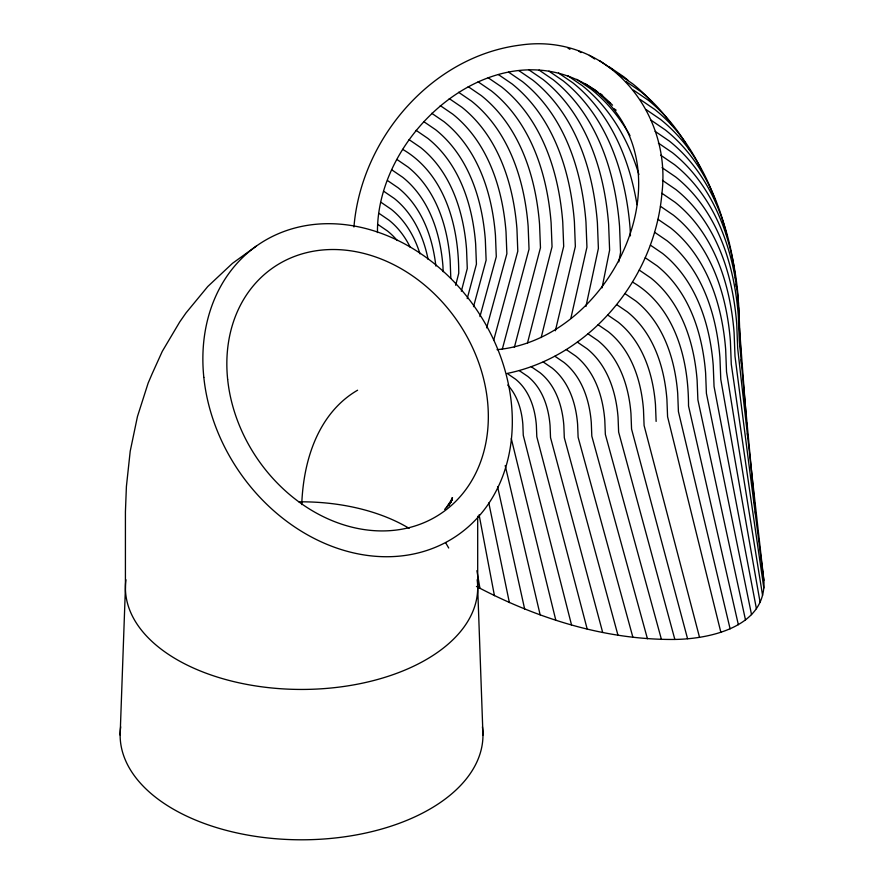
<?xml version="1.0" encoding="UTF-8"?>
<svg xmlns="http://www.w3.org/2000/svg" width="884" height="884" viewBox="0 0 884 884"><rect width="100%" height="100%" fill="white"/><g stroke="black" fill="none" stroke-linecap="round" stroke-linejoin="round"><path stroke-width="1.33" d="M476.454 586.435C537.328 618.59 605.507 640.115 674.846 639.441C710.57 638.966 766.649 626.48 763.864 580.324L735.002 356.274L734.096 332.649A362.385 209.221 -60 0 0 675.111 202.292L661.928 193.287C671.928 111.229 606.435 32.752 520.853 45.018C431.447 56.068 361.103 138.921 353.943 227M120.136 735.057L125.418 587.75L125.418 511.88L126.401 486.531L130.213 451.194L137.451 416.552L148.136 383.115L152.17 373.7L162.269 351.379L179.783 321.853L186.027 312.903L207.784 286.504L232.514 263.31L256.283 246.139M377.468 232.569C376.385 129.285 502.101 22.641 597.672 91.892M587.175 629.01L536.809 436.773L536.367 425.359A128.534 74.212 -60 0 0 515.449 379.114L507.14 373.446C590.976 356.307 654.978 277.454 661.928 193.287M618.8 261.885L620.568 252.404L619.562 226.415A407.734 235.409 -60 0 0 553.207 79.748L539.074 70.09M602.037 287.875L609.617 250.15L608.623 224.414A402.861 232.591 -60 0 0 543.063 79.494L529.03 69.913M585.948 306.483L598.391 248.415L597.407 222.967A397.17 229.31 -60 0 0 532.765 80.101L518.853 70.598M451.691 500.609L452.254 497.957L451.039 501.913M570.832 318.439L586.943 247.2L585.97 222.094A390.695 225.564 -60 0 0 522.389 81.56L508.609 72.156M555.373 330.793L575.351 246.525L574.401 221.796A383.479 221.398 -60 0 0 511.991 83.858L498.366 74.554M541.196 337.566L563.694 246.393L562.754 222.072A375.567 216.834 -60 0 0 501.637 86.975L488.178 77.781M455.68 285.289L458.741 273.267A270.615 156.247 -60 0 0 402.684 149.385M527.527 342.893L552.047 246.791L551.119 222.923A367.004 211.895 -60 0 0 491.393 90.908L478.111 81.836M461.349 291.212L467.282 268.493L466.531 249.045A282.261 162.965 -60 0 0 420.596 147.517L409.082 139.65M514.355 347.401L540.467 247.741L539.56 224.348A357.854 206.613 -60 0 0 481.316 95.616L468.222 86.676M467.216 298.615L476.432 264.128L475.658 244.083A293.842 169.651 -60 0 0 427.834 138.379L416.077 130.346M502.3 349.202L529.03 249.211L528.146 226.326A348.163 201.011 -60 0 0 471.481 101.085L458.586 92.279M473.526 306.671L486.123 260.194L485.316 239.553A305.267 176.248 -60 0 0 435.646 129.738L423.646 121.55M493.692 340.207L517.803 251.211L516.941 228.857A337.997 195.143 -60 0 0 461.934 107.273L449.249 98.61M479.946 316.594L496.289 256.714L495.46 235.487A316.483 182.723 -60 0 0 443.956 121.638L431.724 113.285M486.642 327.865L506.875 253.719L506.024 231.906A327.411 189.032 -60 0 0 452.741 114.135L440.276 105.627M450.973 502.333L452.486 497.648L449.083 505.593M450.707 502.002L452.332 498.399L446.475 507.582M447.337 506.521L450.752 502.3L444.641 509.438M497.018 349.677C612.148 338.859 693.752 168.104 593.252 88.875M608.899 66.643L623.828 76.831A445.713 257.332 -60 0 1 627.938 80.234M599.407 60.543L613.286 70.013M617.772 73.626L632.657 83.803A444.088 256.393 -60 0 1 652.083 102.279M589.363 55.361L594.689 58.996M625.96 81.461L640.801 91.593A441.403 254.846 -60 0 1 672.006 125.031M578.799 51.128L580.932 52.587M633.419 90.08L648.182 100.157A437.657 252.68 -60 0 1 686.304 144.379M567.804 47.891L569.926 49.338M640.115 99.45L654.768 109.45A432.884 249.929 -60 0 1 700.758 168.524M645.983 109.494L660.525 119.417A427.105 246.592 -60 0 1 716.139 202.79M651.011 120.158L665.409 129.992A420.375 242.702 -60 0 1 726.736 235.078M599.882 93.406L602.092 94.919M585.23 83.726L598.501 92.776M655.143 131.373L669.387 141.097A412.706 238.282 -60 0 1 734.074 267.642M600.744 94.787L602.954 96.29M576.744 79.35L591.098 89.151A418.574 241.663 -60 0 1 629.994 135.617M607.673 101.406L609.872 102.898M567.815 75.77L582.147 85.56A417.204 240.879 -60 0 1 638.911 174.557M613.971 108.688L616.159 110.18M558.533 73.029L572.821 82.787A414.939 239.564 -60 0 1 636.999 204.668M658.381 143.086L672.437 152.689A404.176 233.354 -60 0 1 738.217 298.074L738.427 303.499M548.931 71.129L563.152 80.842A411.767 237.741 -60 0 1 630.159 228.967L630.425 235.862M660.691 155.197L674.547 164.667A394.817 227.95 -60 0 1 738.803 306.693L739.786 332.008L746.273 418.287M662.05 167.662L675.707 176.988A384.684 222.094 -60 0 1 738.306 315.367L739.267 340.152L754.185 499.349M662.459 180.38L675.895 189.552A373.855 215.851 -60 0 1 736.737 324.03L737.676 348.263L763.864 580.324M660.436 206.292L673.376 215.132A350.351 202.281 -60 0 1 730.394 341.158L731.278 364.153L763.842 588.059M658.005 219.32L670.691 227.984A337.832 195.044 -60 0 1 725.665 349.5L726.526 371.855L762.583 595.407M654.657 232.304L667.066 240.768A324.892 187.574 -60 0 1 719.941 357.644L720.769 379.313L760.107 602.313M650.392 245.133L662.525 253.421A311.621 179.916 -60 0 1 713.244 365.523L714.051 386.496L756.417 608.733M645.254 257.763L657.11 265.852A298.096 172.104 -60 0 1 705.62 373.081L706.404 393.358L751.533 614.634M639.276 270.095L650.845 277.985A284.405 164.203 -60 0 1 697.122 380.286L697.885 399.844L745.499 619.971M624.922 293.565L635.916 301.068A256.835 148.291 -60 0 1 677.708 393.457L678.415 411.579L730.118 628.856M616.634 304.571L627.342 311.875A243.144 140.379 -60 0 1 666.912 399.336L667.586 416.74L720.869 632.336M396.949 159.485L407.988 167.021A258.979 149.518 -60 0 1 450.133 260.183L450.829 278.405M607.684 314.991L618.115 322.108A229.619 132.567 -60 0 1 655.475 404.706L656.127 421.403M391.888 169.905L402.684 177.275A247.398 142.843 -60 0 1 442.95 266.272L443.16 271.697M387.546 180.568L398.109 187.784A235.973 136.235 -60 0 1 435.867 266.062M598.114 324.759L608.269 331.688A216.348 124.909 -60 0 1 643.475 409.513L644.093 425.513L699.52 637.287M383.954 191.419L394.275 198.469A224.757 129.76 -60 0 1 428.088 259.321M587.993 333.832L597.871 340.572A203.408 117.439 -60 0 1 630.977 413.745L631.563 429.072L687.564 638.712M381.114 202.381L391.214 209.276A213.829 123.451 -60 0 1 419.977 253.852M577.374 342.13L586.998 348.694A190.889 110.213 -60 0 1 618.06 417.358L618.623 432.033L674.846 639.441M379.07 213.398L388.938 220.138A203.243 117.34 -60 0 1 410.253 247.299M566.335 349.622L575.694 356.02A178.855 103.262 -60 0 1 604.8 420.353L605.352 434.398L661.442 639.452M377.811 224.392L387.468 230.989A193.077 111.472 -60 0 1 397.225 240.536M554.931 356.252L564.058 362.484A167.385 96.643 -60 0 1 591.297 422.696L591.816 436.143L647.431 638.756M543.229 361.976L552.135 368.064A156.556 90.389 -60 0 1 577.617 424.375L578.114 437.26L632.911 637.353M531.317 366.772L540.014 372.705A146.424 84.544 -60 0 1 563.837 425.381L564.312 437.735L617.971 635.253M519.262 370.606L527.759 376.407A137.064 79.14 -60 0 1 550.069 425.712L550.522 437.58L602.689 632.469M445.757 542.898L448.707 548.014M761.621 568.644L762.66 572.235M571.517 624.9L523.273 435.337L522.842 424.32A120.865 69.781 -60 0 0 507.714 385.048M511.284 438.619L555.804 620.181M505.206 465.581L540.157 614.866M738.35 624.723L688.525 405.933A270.615 156.247 -60 0 0 632.48 282.051M497.559 486.543L524.643 608.988M488.808 502.941L509.372 602.579M479.095 514.819L494.443 595.694M476.907 570.677L479.946 588.368M754.439 502.09L754.958 507.582M755.345 511.703L755.599 514.444M746.582 422.386L747.002 427.867M747.411 433.348L747.72 437.458M739.444 327.997L740.14 340.362M740.372 344.484L740.759 351.357M741.223 359.589L741.455 363.711M738.582 307.577L739.212 323.876M482.973 735.057L477.692 587.75L477.692 516.311M477.15 579.771A176.137 101.693 0 0 1 301.554 689.443A176.137 101.693 0 0 1 125.959 579.771M482.41 726.836A181.419 104.743 0 0 1 301.554 839.8A181.419 104.743 0 0 1 120.688 726.836M298.958 501.836A148.843 85.936 0 0 1 409.137 528.367M301.731 504.565A270.615 156.247 60 0 1 357.6 390.209M734.46 270.327A412.706 238.282 -60 0 1 734.825 273.023M735.333 277.112A412.706 238.282 -60 0 1 735.643 279.852M736.063 283.985A412.706 238.282 -60 0 1 736.317 286.77M688.338 147.849A437.657 252.68 -60 0 1 689.653 150.203M599.606 93.538A419.038 241.929 -60 0 1 612.535 105.196M227.652 379.38A148.843 121.417 55.7 0 0 435.193 517.118A148.843 121.417 55.7 0 0 409.944 274.139A148.843 121.417 55.7 0 0 227.652 379.38M203.828 377.402A176.137 143.672 55.7 0 0 449.426 540.389A176.137 143.672 55.7 0 0 419.546 252.846A176.137 143.672 55.7 0 0 203.828 377.402"/></g></svg>
